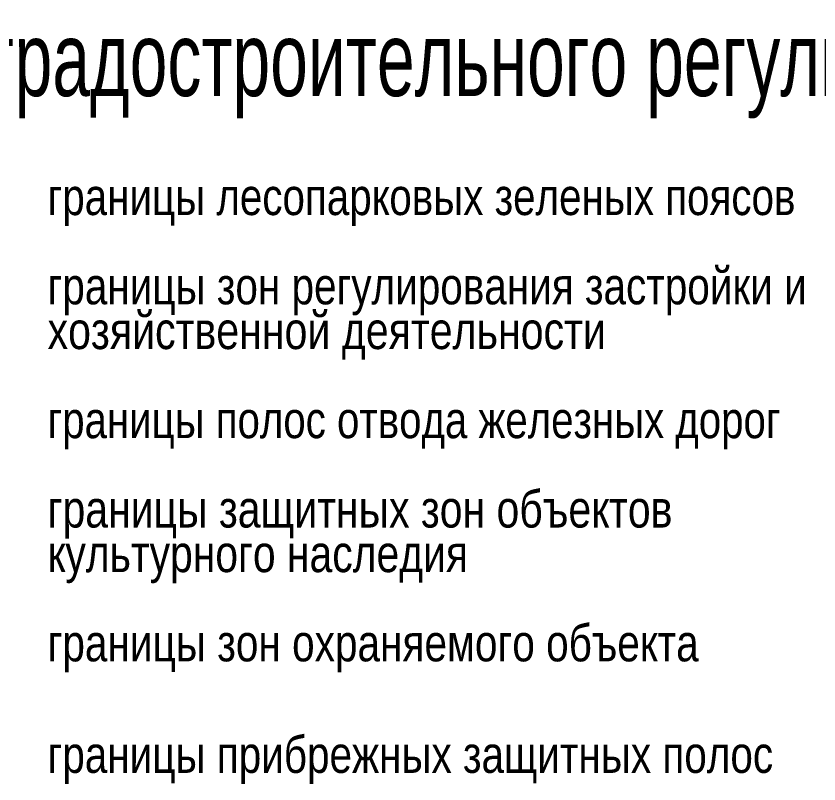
# Model space of a CAD drawing. Extents: x 8646 to 18206, y -17605 to -192.
# Drawn here: x 11122.87 to 11145.97, y -9012.77 to -8990.66 of the extents above; entities that cross this region are included whole.
import ezdxf

# ---------------------------------------------------------------- set-up
doc = ezdxf.new("R2010")
doc.units = 0
doc.layers.get('0').update_dxf_attribs({"linetype": 'CONTINUOUS'})
doc.styles.add('STYLE-ARIAL_NARROW', font='ARIALN.TTF')

msp = doc.modelspace()

# ---------------------------------------------------------------- texts
at = {"color": 8, "linetype": 'CONTINUOUS', "style": 'STYLE-ARIAL_NARROW'}
for s, height, width, p in [('Условные обозначения линий градостроительного регулирования', 2.13484, 0.79841, (11094.23, -8992.965)), ('границы лесопарковых зеленых поясов', 1.0546, 0.961102, (11123.779, -8996.391)), ('границы зон регулирования застройки и ', 1.05693, 0.961924, (11123.779, -8998.961)), ('хозяйственной деятельности', 1.06886, 0.966069, (11123.779, -9000.249)), ('границы полос отвода железных дорог', 1.05189, 0.960146, (11123.779, -9002.814)), ('границы защитных зон объектов ', 1.06646, 0.965243, (11123.779, -9005.387)), ('культурного наследия', 1.06385, 0.964339, (11123.779, -9006.671)), ('границы зон охраняемого объекта', 1.0587, 0.962545, (11123.779, -9009.239)), ('границы прибрежных защитных полос', 1.05661, 0.961809, (11123.779, -9012.45))]:
    msp.add_text(s, height=height, dxfattribs=dict(at, width=width)).set_placement(p)

doc.saveas('drawing.dxf')
